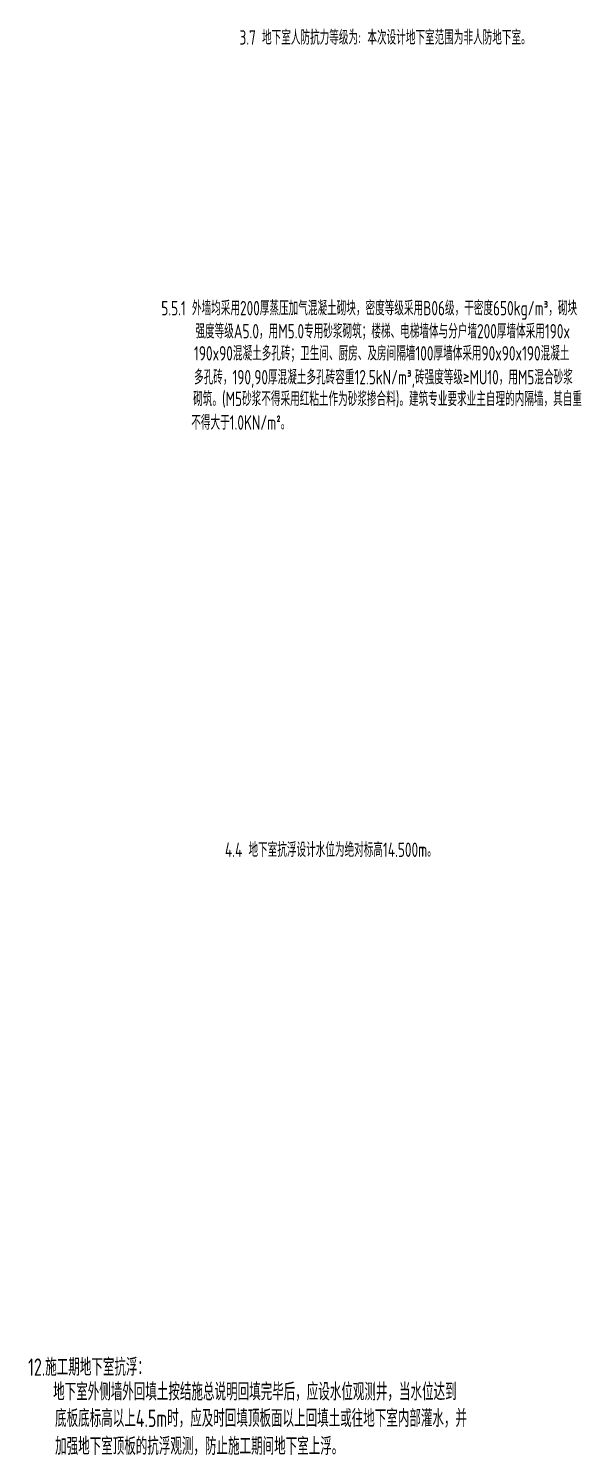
# Model space of a CAD drawing. Header units: millimetres. Extents: x -981077 to -572908, y -546666 to -409449.
# Drawn here: x -823598 to -804464, y -507551 to -458188 of the extents above; entities that cross this region are included whole.
import ezdxf

# ---------------------------------------------------------------- set-up
doc = ezdxf.new("R2010")
doc.units = ezdxf.units.MM
doc.header["$LTSCALE"] = 1000
doc.layers.add('DX', color=2, linetype='Continuous')
doc.layers.add('mb-标准层', color=7, linetype='Continuous')
doc.styles.get("Standard").update_dxf_attribs({"font": 'tssdeng.shx', "bigfont": '_tssdchn.shx'})
doc.styles.add('TSSD_Dimension', font='tssdeng.shx', dxfattribs={"width": 0.7, "bigfont": 'tssdchn.shx'})

msp = doc.modelspace()

# ---------------------------------------------------------------- texts
at = {"layer": 'DX', "color": 6, "width": 0.7}
for s, p in [(' 12.施工期地下室抗浮：', (-823867.308, -504794.418)), ('地下室外侧墙外回填土按结施总说明回填完毕后，应设水位观测井，当水位达到', (-822747.788, -505648.586)), ('底板底标高以上4.5m时，应及时回填顶板面以上回填土或往地下室内部灌水，并', (-822679.579, -506567.268)), ('加强地下室顶板的抗浮观测，防止施工期间地下室上浮。', (-822679.579, -507531.455))]:
    msp.add_text(s, height=600, dxfattribs=at).set_placement(p)
at = {"layer": 'mb-标准层', "style": 'TSSD_Dimension', "width": 0.7}
msp.add_text('3.7 地下室人防抗力等级为: 本次设计地下室范围为非人防地下室。', height=500, dxfattribs=at).set_placement((-816297.951, -458745.667))
at = {"layer": 'mb-标准层', "color": 1, "style": 'TSSD_Dimension', "width": 0.7}
for s, p in [('5.5.1 外墙均采用200厚蒸压加气混凝土砌块，密度等级采用B06级，干密度650kg/m%%1403%%141，砌块', (-819004.865, -468110.891)), ('强度等级A5.0，用M5.0专用砂浆砌筑；楼梯、电梯墙体与分户墙200厚墙体采用190x', (-817823.782, -468909.696)), ('190x90混凝土多孔砖；卫生间、厨房、及房间隔墙100厚墙体采用90x90x190混凝土', (-817870.734, -469673.711)), ('多孔砖，190,90厚混凝土多孔砖容重12.5kN/m%%1403%%141,砖强度等级≥MU10，用M5混合砂浆', (-817870.734, -470500.443)), ('砌筑。(M5砂浆不得采用红粘土作为砂浆掺合料)。建筑专业要求业主自理的内隔墙，其自重', (-817899.821, -471250.368)), ('不得大于1.0KN/m%%1402%%141。', (-817966.218, -472067.701)), ('4.4 地下室抗浮设计水位为绝对标高14.500m。', (-816800.288, -486846.151))]:
    msp.add_text(s, height=500, dxfattribs=at).set_placement(p)

doc.saveas('drawing.dxf')
